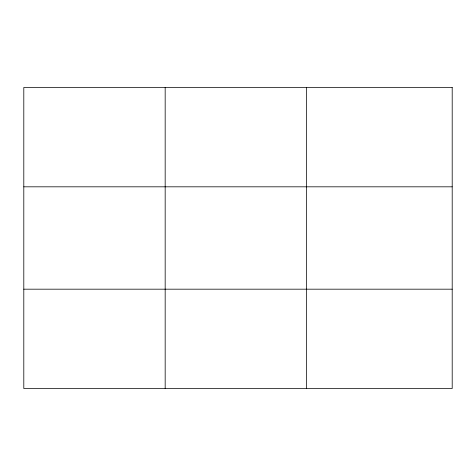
<?xml version="1.0" encoding="UTF-8"?>
<svg xmlns="http://www.w3.org/2000/svg" width="476" height="476" viewBox="0 0 476 476"><rect width="100%" height="100%" fill="white"/><g stroke="black" fill="none" stroke-linecap="round" stroke-linejoin="round"><path stroke-width="0.71" d="M165.172 87.465L165.172 388.535M306.544 87.465L306.544 388.535M23.8 186.818L452.2 186.818M23.8 289.182L452.2 289.182M452.2 87.465L452.2 388.535L23.8 388.535L23.8 87.465L452.2 87.465"/></g></svg>
